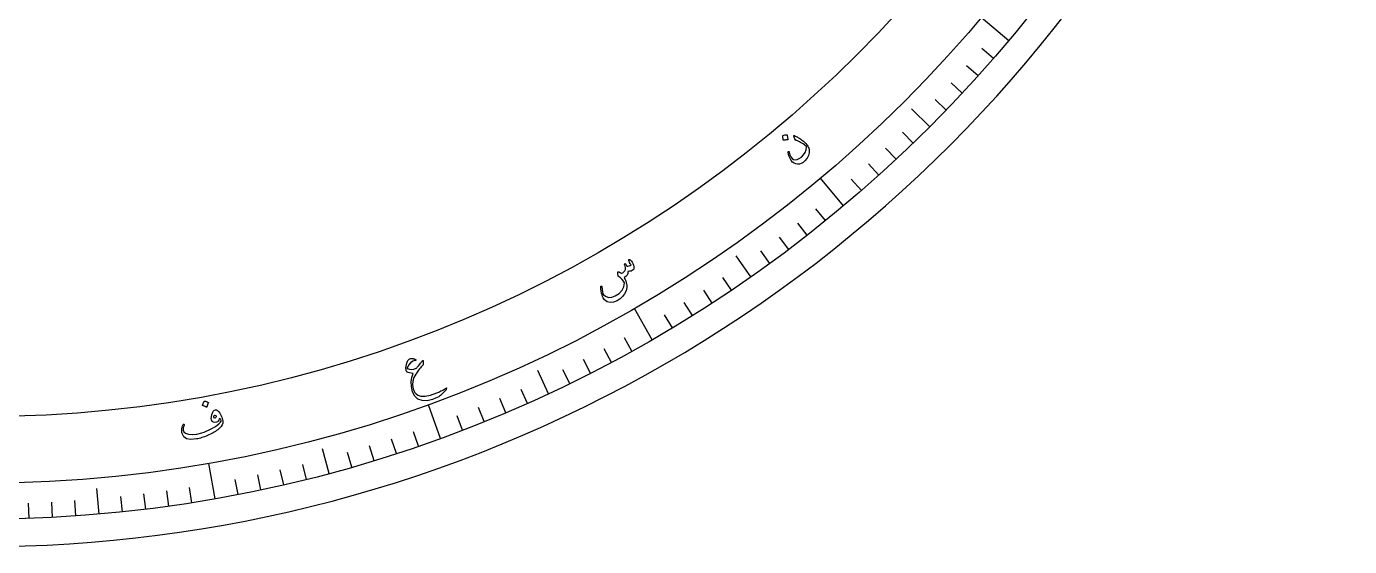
# Model space of a CAD drawing. Header units: millimetres. Extents: x -76 to 76, y -76 to 98.
# Drawn here: x 2.4 to 75.5, y -75.5 to -46.8 of the extents above; entities that cross this region are included whole.
import ezdxf

# ---------------------------------------------------------------- set-up
doc = ezdxf.new("R2010")
doc.units = ezdxf.units.MM
for name, color, linetype in [('CUT_OUTER', 1, 'Continuous'), ('ENGRAVE', 7, 'Continuous'), ('ENGRAVE_FINE', 8, 'Continuous'), ('TEXT', 5, 'Continuous')]:
    doc.layers.add(name, color=color, linetype=linetype)

msp = doc.modelspace()

# ---------------------------------------------------------------- linework, layer by layer
at = {"layer": 'CUT_OUTER'}
msp.add_arc((0.0002, -0.0002), 75.4998, 179.868743, 0.000126, dxfattribs=at)
at = {"layer": 'ENGRAVE'}
for points in [[(56.6796, -47.5599), (55.1614, -46.2859)], [(52.3188, -52.3188), (51.3178, -51.3178)], [(47.5599, -56.6796), (46.2859, -55.1614)], [(42.4389, -60.6091), (41.627, -59.4494)], [(36.995, -64.0772), (36.0041, -62.3609)], [(31.2695, -67.0577), (30.6713, -65.7747)], [(25.3061, -69.5279), (24.6282, -67.6655)], [(19.15, -71.4689), (18.7836, -70.1015)], [(12.8482, -72.8659), (12.5041, -70.9142)], [(6.4487, -73.7084), (6.3253, -72.2982)]]:
    msp.add_lwpolyline(points, dxfattribs=at)
for radius in [73.99, 73.99, 72.0081, 68.3275, 68.3275]:
    msp.add_circle((0, 0), radius, dxfattribs=at)
at = {"layer": 'ENGRAVE_FINE'}
for points in [[(55.841, -48.5418), (55.1999, -47.9846)], [(54.9853, -49.509), (54.3541, -48.9406)], [(54.1129, -50.4611), (53.4917, -49.8818)], [(53.224, -51.3978), (52.613, -50.8077)], [(51.3978, -53.224), (50.8077, -52.613)], [(50.4611, -54.1129), (49.8818, -53.4917)], [(49.509, -54.9853), (48.9406, -54.3541)], [(48.5418, -55.841), (47.9846, -55.1999)], [(46.5634, -57.501), (46.0289, -56.8409)], [(45.5528, -58.3049), (45.0299, -57.6356)], [(44.5283, -59.091), (44.0171, -58.4127)], [(43.4902, -59.8592), (42.991, -59.172)], [(41.3747, -61.3405), (40.8997, -60.6363)], [(40.2978, -62.0532), (39.8352, -61.3409)], [(39.2087, -62.7471), (38.7586, -62.0268)], [(38.1077, -63.4218), (37.6702, -62.6938)], [(35.8711, -64.7131), (35.4593, -63.9702)], [(34.7362, -65.3293), (34.3374, -64.5793)], [(32.4351, -66.5018), (32.0627, -65.7384)], [(33.5908, -65.9256), (33.2051, -65.1688)], [(30.0944, -67.5932), (29.749, -66.8173)], [(27.7171, -68.6023), (27.399, -67.8148)], [(28.9102, -68.1082), (28.5783, -67.3263)], [(26.5156, -69.0756), (26.2113, -68.2827)], [(24.0888, -69.9589), (23.8123, -69.1558)], [(21.6326, -70.757), (21.3842, -69.9447)], [(22.8642, -70.3687), (22.6017, -69.5609)], [(20.3944, -71.1238), (20.1603, -70.3073)], [(15.3834, -72.3731), (15.2068, -71.5423)], [(16.6441, -72.0936), (16.4531, -71.266)], [(17.8998, -71.7922), (17.6943, -70.968)], [(11.5746, -73.0791), (11.4417, -72.2401)], [(14.118, -72.6306), (13.9559, -71.7968)], [(3.8723, -73.8886), (3.8279, -73.0404)], [(5.1613, -73.8098), (5.102, -72.9625)], [(7.7341, -73.5847), (7.6453, -72.74)], [(9.0171, -73.4385), (8.9136, -72.5954)], [(10.2974, -73.2699), (10.1792, -72.4288)], [(2.5822, -73.9449), (2.5526, -73.0961)]]:
    msp.add_lwpolyline(points, dxfattribs=at)
at = {"layer": 'TEXT'}
for points in [[(44.2007, -52.8141), (44.2011, -52.8093), (44.2034, -52.8048), (44.2076, -52.8004), (44.2137, -52.7961), (44.2674, -52.7791), (44.322, -52.7676), (44.3773, -52.7617), (44.4333, -52.7613), (44.4401, -52.7628), (44.445, -52.7657), (44.4481, -52.7702), (44.4494, -52.7763), (44.486, -53.0163), (44.4856, -53.0232), (44.4817, -53.028), (44.4744, -53.0308), (44.4636, -53.0316), (44.4543, -53.0323), (44.4399, -53.0337), (44.4203, -53.0358), (44.3957, -53.0387), (44.3657, -53.0424), (44.3301, -53.0473), (44.2888, -53.0533), (44.242, -53.0604), (44.2352, -53.0607), (44.2305, -53.0593), (44.2279, -53.0562), (44.2273, -53.0513)], [(44.845, -52.8061), (44.8921, -52.8265), (44.9399, -52.8489), (44.9886, -52.8733), (45.0381, -52.8997), (45.0884, -52.9285), (45.1395, -52.9602), (45.1914, -52.9949), (45.2439, -53.0325), (45.2947, -53.0713), (45.3428, -53.1117), (45.3883, -53.1537), (45.4311, -53.1973), (45.4714, -53.2426), (45.5092, -53.2898), (45.5446, -53.3388), (45.5775, -53.3898), (45.6083, -53.4464), (45.6323, -53.5025), (45.6496, -53.5582), (45.6601, -53.6133), (45.66, -53.7591), (45.6197, -53.9043), (45.5393, -54.0487), (45.4187, -54.1922), (45.3183, -54.2804), (45.2171, -54.3418), (45.1153, -54.3765), (45.013, -54.3845), (44.916, -54.3661), (44.8258, -54.3251), (44.7426, -54.2616), (44.6662, -54.1757), (44.6007, -54.0719), (44.5517, -53.9607), (44.5189, -53.8423), (44.5024, -53.7165), (44.5028, -53.7002), (44.5064, -53.6884), (44.5133, -53.6809), (44.5234, -53.6779), (44.5357, -53.6787), (44.5453, -53.6863), (44.5521, -53.7006), (44.5561, -53.7216), (44.5905, -53.8687), (44.6425, -53.9839), (44.7122, -54.0672), (44.7998, -54.1184), (44.8977, -54.1364), (45.002, -54.1207), (45.1126, -54.0712), (45.2295, -53.9877), (45.3511, -53.8636), (45.4397, -53.7297), (45.4952, -53.5863), (45.5178, -53.4335), (45.5173, -53.4292), (45.5151, -53.4241), (45.5114, -53.4181), (45.506, -53.4113), (45.4587, -53.3618), (45.396, -53.3106), (45.3181, -53.2576), (45.2248, -53.2029), (45.1762, -53.1767), (45.1305, -53.1528), (45.0877, -53.1311), (45.0477, -53.1117), (45.0105, -53.0949), (44.9761, -53.0808), (44.9445, -53.0694), (44.9157, -53.0608), (44.9013, -53.0559), (44.8901, -53.0495), (44.8822, -53.0417), (44.8775, -53.0324), (44.8089, -52.826), (44.807, -52.8122), (44.8125, -52.8042), (44.8251, -52.8022), (44.845, -52.8061)], [(35.6989, -59.6815), (35.6968, -59.6688), (35.6977, -59.6584), (35.7014, -59.6502), (35.7081, -59.6442), (35.7186, -59.6395), (35.7289, -59.6381), (35.7393, -59.6398), (35.7495, -59.6448), (35.7803, -59.6661), (35.8115, -59.6967), (35.8431, -59.7366), (35.8752, -59.7857), (35.9194, -59.8709), (35.9509, -59.9582), (35.9697, -60.0475), (35.9757, -60.1389), (35.9734, -60.1631), (35.9677, -60.1842), (35.9586, -60.2021), (35.946, -60.217), (35.8908, -60.2549), (35.8231, -60.2815), (35.7427, -60.2969), (35.6497, -60.301), (35.6383, -60.4176), (35.5998, -60.5134), (35.534, -60.5881), (35.4413, -60.6419), (35.4673, -60.6933), (35.4908, -60.7436), (35.5119, -60.7928), (35.5305, -60.8409), (35.5469, -60.8881), (35.5611, -60.9348), (35.5732, -60.9809), (35.5832, -61.0265), (35.5947, -61.1125), (35.5929, -61.1992), (35.5778, -61.2864), (35.5493, -61.3743), (35.4629, -61.5463), (35.3521, -61.6956), (35.2172, -61.8222), (35.0583, -61.9258), (34.8586, -62.0057), (34.6753, -62.0231), (34.5086, -61.9781), (34.3588, -61.8708), (34.3203, -61.8235), (34.2844, -61.7624), (34.251, -61.6873), (34.2201, -61.5984), (34.1933, -61.497), (34.1738, -61.3869), (34.1614, -61.2681), (34.1561, -61.1407), (34.1567, -61.1322), (34.1591, -61.125), (34.1634, -61.119), (34.1696, -61.1144), (34.1766, -61.1112), (34.1834, -61.1098), (34.19, -61.11), (34.1963, -61.1119), (34.2024, -61.1165), (34.2069, -61.1224), (34.2097, -61.1296), (34.211, -61.1381), (34.2211, -61.3061), (34.2406, -61.4379), (34.2696, -61.5336), (34.3082, -61.5931), (34.4448, -61.6955), (34.5957, -61.741), (34.7608, -61.7294), (34.9399, -61.6606), (35.1622, -61.5148), (35.3239, -61.3454), (35.4247, -61.1529), (35.4646, -60.9377), (35.4091, -60.8434), (35.3355, -60.7525), (35.2437, -60.665), (35.1339, -60.5809), (35.1217, -60.573), (35.1127, -60.5648), (35.1072, -60.5562), (35.1049, -60.5473), (35.1023, -60.5136), (35.1001, -60.4819), (35.0982, -60.4521), (35.0966, -60.4244), (35.0956, -60.3989), (35.0952, -60.3759), (35.0955, -60.3555), (35.0965, -60.3376), (35.0982, -60.3294), (35.1021, -60.3242), (35.1081, -60.322), (35.1163, -60.323), (35.1212, -60.3245), (35.1282, -60.3271), (35.1374, -60.3308), (35.1489, -60.3356), (35.1622, -60.3416), (35.1772, -60.3491), (35.1938, -60.358), (35.212, -60.3683), (35.248, -60.3875), (35.2763, -60.4002), (35.2969, -60.4063), (35.3097, -60.406), (35.3739, -60.3753), (35.4289, -60.329), (35.4747, -60.2671), (35.5112, -60.1896), (35.517, -60.1489), (35.5121, -60.0908), (35.4964, -60.0153), (35.47, -59.9224), (35.4676, -59.9136), (35.4675, -59.9049), (35.47, -59.8963), (35.4748, -59.8879), (35.4801, -59.8812), (35.4861, -59.8764), (35.4929, -59.8736), (35.5005, -59.8727), (35.5181, -59.8821), (35.5378, -59.9076), (35.5596, -59.9494), (35.5835, -60.0074), (35.6479, -60.0084), (35.7096, -59.9975), (35.7686, -59.9746), (35.8249, -59.9398), (35.8139, -59.9232), (35.8034, -59.9106), (35.7934, -59.9021), (35.7839, -59.8976), (35.7738, -59.8941), (35.7661, -59.8892), (35.7608, -59.8828), (35.7577, -59.8751)], [(23.5612, -65.1522), (23.5971, -65.1269), (23.6406, -65.1118), (23.6918, -65.107), (23.7507, -65.1124), (23.7819, -65.1185), (23.8112, -65.1255), (23.8384, -65.1334), (23.8637, -65.1422), (23.8869, -65.1518), (23.908, -65.1619), (23.927, -65.1727), (23.9438, -65.184), (23.9568, -65.1963), (23.9572, -65.2067), (23.945, -65.2152), (23.9202, -65.2217), (23.7644, -65.267), (23.6355, -65.3516), (23.5331, -65.4755), (23.4572, -65.6389), (23.4566, -65.6479), (23.4597, -65.6561), (23.4664, -65.6633), (23.4768, -65.6695), (23.5954, -65.7063), (23.7132, -65.7165), (23.8302, -65.6999), (23.9463, -65.6566), (23.9657, -65.6448), (23.9891, -65.625), (24.0164, -65.5972), (24.0477, -65.5614), (24.1028, -65.4917), (24.1515, -65.4302), (24.1936, -65.3768), (24.2293, -65.3316), (24.2587, -65.2945), (24.2816, -65.2656), (24.2981, -65.2449), (24.3083, -65.2324), (24.3246, -65.2196), (24.3366, -65.2211), (24.3442, -65.237), (24.3473, -65.2673), (24.3469, -65.3501), (24.3429, -65.4131), (24.3356, -65.4562), (24.3248, -65.4795), (24.2816, -65.524), (24.2367, -65.5736), (24.1902, -65.6283), (24.142, -65.688), (24.0922, -65.7529), (24.0407, -65.8228), (23.9875, -65.8979), (23.9326, -65.978), (23.831, -66.1639), (23.773, -66.3595), (23.7589, -66.565), (23.7889, -66.7804), (23.8258, -66.8903), (23.8796, -66.9855), (23.9502, -67.066), (24.0379, -67.1317), (24.2213, -67.1958), (24.459, -67.1986), (24.7506, -67.1394), (25.0954, -67.0174), (25.1471, -66.9944), (25.2024, -66.9685), (25.2613, -66.9398), (25.3238, -66.9081), (25.3895, -66.8735), (25.4584, -66.8359), (25.5303, -66.7951), (25.6053, -66.7512), (25.6186, -66.7445), (25.6291, -66.7414), (25.637, -66.7418), (25.6421, -66.7459), (25.6391, -66.7766), (25.6026, -66.8355), (25.5323, -66.9226), (25.4281, -67.0378), (25.3631, -67.1038), (25.3043, -67.1568), (25.2517, -67.1968), (25.2055, -67.2238), (25.0264, -67.3059), (24.8599, -67.3698), (24.7061, -67.4154), (24.5651, -67.443), (24.2804, -67.4426), (24.0513, -67.3594), (23.878, -67.194), (23.7601, -66.9469), (23.694, -66.667), (23.6771, -66.4053), (23.7092, -66.162), (23.7898, -65.9368), (23.6821, -65.9288), (23.5916, -65.9138), (23.5183, -65.8918), (23.4621, -65.863), (23.4448, -65.8495), (23.4305, -65.833), (23.4191, -65.8137), (23.4106, -65.7916), (23.3981, -65.7284), (23.3914, -65.6667), (23.3907, -65.6065), (23.3958, -65.5478), (23.4206, -65.4245), (23.4564, -65.3175), (23.5033, -65.2267), (23.5612, -65.1522)], [(12.8163, -67.9609), (12.8683, -67.9471), (12.9247, -67.9577), (12.9854, -67.9929), (13.0505, -68.0524), (13.1142, -68.1339), (13.1703, -68.2349), (13.2189, -68.3554), (13.26, -68.4954), (13.2715, -68.5468), (13.2773, -68.5956), (13.2774, -68.6416), (13.2717, -68.6849), (13.2395, -68.7753), (13.183, -68.8665), (13.1021, -68.9585), (12.9968, -69.0511), (12.9359, -69.0962), (12.8724, -69.1399), (12.8063, -69.1821), (12.7376, -69.2228), (12.6661, -69.262), (12.5917, -69.2997), (12.5143, -69.336), (12.434, -69.3708), (12.353, -69.4035), (12.2734, -69.4337), (12.1951, -69.4612), (12.1184, -69.4862), (12.0428, -69.5084), (11.9684, -69.5277), (11.8949, -69.5442), (11.8226, -69.5579), (11.5158, -69.5842), (11.2806, -69.5421), (11.1173, -69.4322), (11.0258, -69.255), (11.017, -69.2118), (11.0116, -69.1619), (11.0097, -69.1053), (11.0111, -69.0419), (11.0187, -68.9713), (11.0335, -68.9016), (11.0557, -68.8327), (11.0851, -68.7648), (11.0898, -68.7568), (11.0959, -68.7506), (11.1032, -68.7463), (11.112, -68.7439), (11.1207, -68.7437), (11.1281, -68.7461), (11.1343, -68.7512), (11.1391, -68.7588), (11.1423, -68.7677), (11.1433, -68.7761), (11.1422, -68.7842), (11.139, -68.792), (11.0896, -68.9468), (11.0851, -69.0729), (11.1256, -69.1703), (11.2114, -69.239), (11.3857, -69.2966), (11.5956, -69.3126), (11.8406, -69.2867), (12.1203, -69.2186), (12.2413, -69.179), (12.3612, -69.133), (12.4801, -69.0809), (12.5979, -69.0224), (12.7144, -68.9577), (12.8294, -68.8868), (12.943, -68.8097), (13.0549, -68.7264), (13.1133, -68.6762), (13.155, -68.6261), (13.18, -68.576), (13.1884, -68.5259), (13.1729, -68.4956), (13.1525, -68.4689), (13.1274, -68.446), (13.0974, -68.4267), (13.0942, -68.4261), (13.0909, -68.4287), (13.0875, -68.4343), (13.084, -68.4432), (13.0575, -68.5124), (13.0233, -68.5672), (12.9815, -68.6074), (12.932, -68.6331), (12.8363, -68.6524), (12.7572, -68.638), (12.6947, -68.59), (12.6489, -68.5083), (12.6352, -68.4312), (12.6433, -68.3325), (12.673, -68.212), (12.7243, -68.0698), (12.742, -68.0337), (12.7633, -68.0035), (12.788, -67.9792), (12.8163, -67.9609)], [(12.2432, -67.4733), (12.2459, -67.4694), (12.2501, -67.4665), (12.2559, -67.4648), (12.2632, -67.4641), (12.3182, -67.4759), (12.371, -67.493), (12.4218, -67.5152), (12.4706, -67.5426), (12.4757, -67.5472), (12.4785, -67.5522), (12.479, -67.5577), (12.4772, -67.5636), (12.3907, -67.7902), (12.387, -67.7959), (12.3813, -67.7982), (12.3736, -67.797), (12.3638, -67.7924), (12.3554, -67.7884), (12.3423, -67.7825), (12.3243, -67.7746), (12.3016, -67.7649), (12.2737, -67.7533), (12.2405, -67.7399), (12.2018, -67.7247), (12.1577, -67.7077), (12.1517, -67.7046), (12.1484, -67.7011), (12.1477, -67.697), (12.1496, -67.6925)], [(12.9168, -68.3333), (12.9244, -68.3194), (12.9249, -68.3068), (12.9185, -68.2956), (12.9051, -68.2856), (12.8544, -68.265), (12.8131, -68.2654), (12.7814, -68.287), (12.7591, -68.3297), (12.7574, -68.3418), (12.7584, -68.352), (12.7622, -68.3603), (12.7688, -68.3667), (12.8105, -68.3835), (12.8491, -68.3836), (12.8846, -68.3668), (12.9168, -68.3333)]]:
    msp.add_lwpolyline(points, close=True, dxfattribs=at)

doc.saveas('drawing.dxf')
